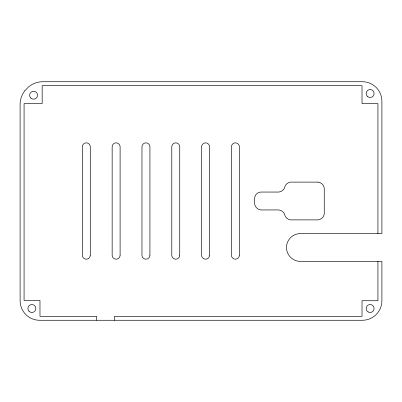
<?xml version="1.0" encoding="UTF-8"?>
<svg xmlns="http://www.w3.org/2000/svg" width="402" height="402" viewBox="0 0 402 402"><rect width="100%" height="100%" fill="white"/><g stroke="black" fill="none" stroke-linecap="round" stroke-linejoin="round"><path stroke-width="0.6" d="M377.925 233.577L377.925 103.59L362.021 103.59L362.021 85.696L42.165 85.696L42.165 103.59L24.075 103.59L24.075 300.465L39.979 300.465L39.979 316.299L96.596 316.299L96.596 320.273M377.925 261.406L377.925 300.731L362.021 300.731L362.021 316.299L114.49 316.299L114.49 320.273M24.944 90.556L23.346 92.887A23.025 23.025 0 0 0 20.1 103.59L20.1 300.394A19.547 19.547 0 0 0 39.979 320.273L362.021 320.273A19.547 19.547 0 0 0 381.9 300.394L381.9 261.406L300.394 261.406A13.914 13.914 0 0 1 286.48 247.491A13.914 13.914 0 0 1 300.394 233.577L381.9 233.577L381.9 101.605A19.547 19.547 0 0 0 362.021 81.727L41.969 81.727A23.025 23.025 0 0 0 31.261 84.973L28.934 86.571L24.944 90.556M318.289 182.116L290.455 182.116A7.03 7.03 0 0 0 284.49 188.081A7.11 7.11 0 0 1 278.531 192.055L260.637 192.055A6.417 6.417 0 0 0 254.672 198.02L254.672 203.98A7.01 7.01 0 0 0 260.637 209.944L278.531 209.944A7.191 7.191 0 0 1 284.49 213.919A7.03 7.03 0 0 0 290.455 219.884L318.289 219.884A7.03 7.03 0 0 0 324.248 213.919L324.248 188.081A7.03 7.03 0 0 0 318.289 182.116M239.381 255.2L239.381 146.83A3.975 3.975 0 0 0 235.401 142.856A3.975 3.975 0 0 0 231.426 146.83L231.426 255.2A3.975 3.975 0 0 0 235.401 259.179A3.975 3.975 0 0 0 239.381 255.2M209.558 255.2L209.558 146.83A3.975 3.975 0 0 0 205.583 142.856A3.975 3.975 0 0 0 201.608 146.83L201.608 255.2A3.975 3.975 0 0 0 205.583 259.179A3.975 3.975 0 0 0 209.558 255.2M179.739 255.2L179.739 146.83A3.975 3.975 0 0 0 175.764 142.856A3.975 3.975 0 0 0 171.79 146.83L171.79 255.2A3.975 3.975 0 0 0 175.764 259.179A3.975 3.975 0 0 0 179.739 255.2M149.921 255.2L149.921 146.83A3.975 3.975 0 0 0 145.946 142.856A3.975 3.975 0 0 0 141.971 146.83L141.971 255.2A3.975 3.975 0 0 0 145.946 259.179A3.975 3.975 0 0 0 149.921 255.2M120.103 255.2L120.103 146.83A3.975 3.975 0 0 0 116.128 142.856A3.975 3.975 0 0 0 112.153 146.83L112.153 255.2A3.975 3.975 0 0 0 116.128 259.179A3.975 3.975 0 0 0 120.103 255.2M90.284 255.2L90.284 146.83A3.975 3.975 0 0 0 86.309 142.856A3.975 3.975 0 0 0 82.335 146.83L82.335 255.2A3.975 3.975 0 0 0 86.309 259.179A3.975 3.975 0 0 0 90.284 255.2M368.142 311.947A3.975 3.975 0 0 0 374.106 308.505A3.975 3.975 0 0 0 368.142 305.058A3.975 3.975 0 0 0 368.142 311.947M367.317 96.309A3.975 3.975 0 0 0 373.966 94.525A3.975 3.975 0 0 0 369.096 89.656A3.975 3.975 0 0 0 367.317 96.309M30.778 98.023A3.975 3.975 0 0 0 37.426 96.244A3.975 3.975 0 0 0 32.557 91.375A3.975 3.975 0 0 0 30.778 98.023M29.06 311.319A3.975 3.975 0 0 0 35.708 309.535A3.975 3.975 0 0 0 30.838 304.666A3.975 3.975 0 0 0 29.06 311.319"/></g></svg>
